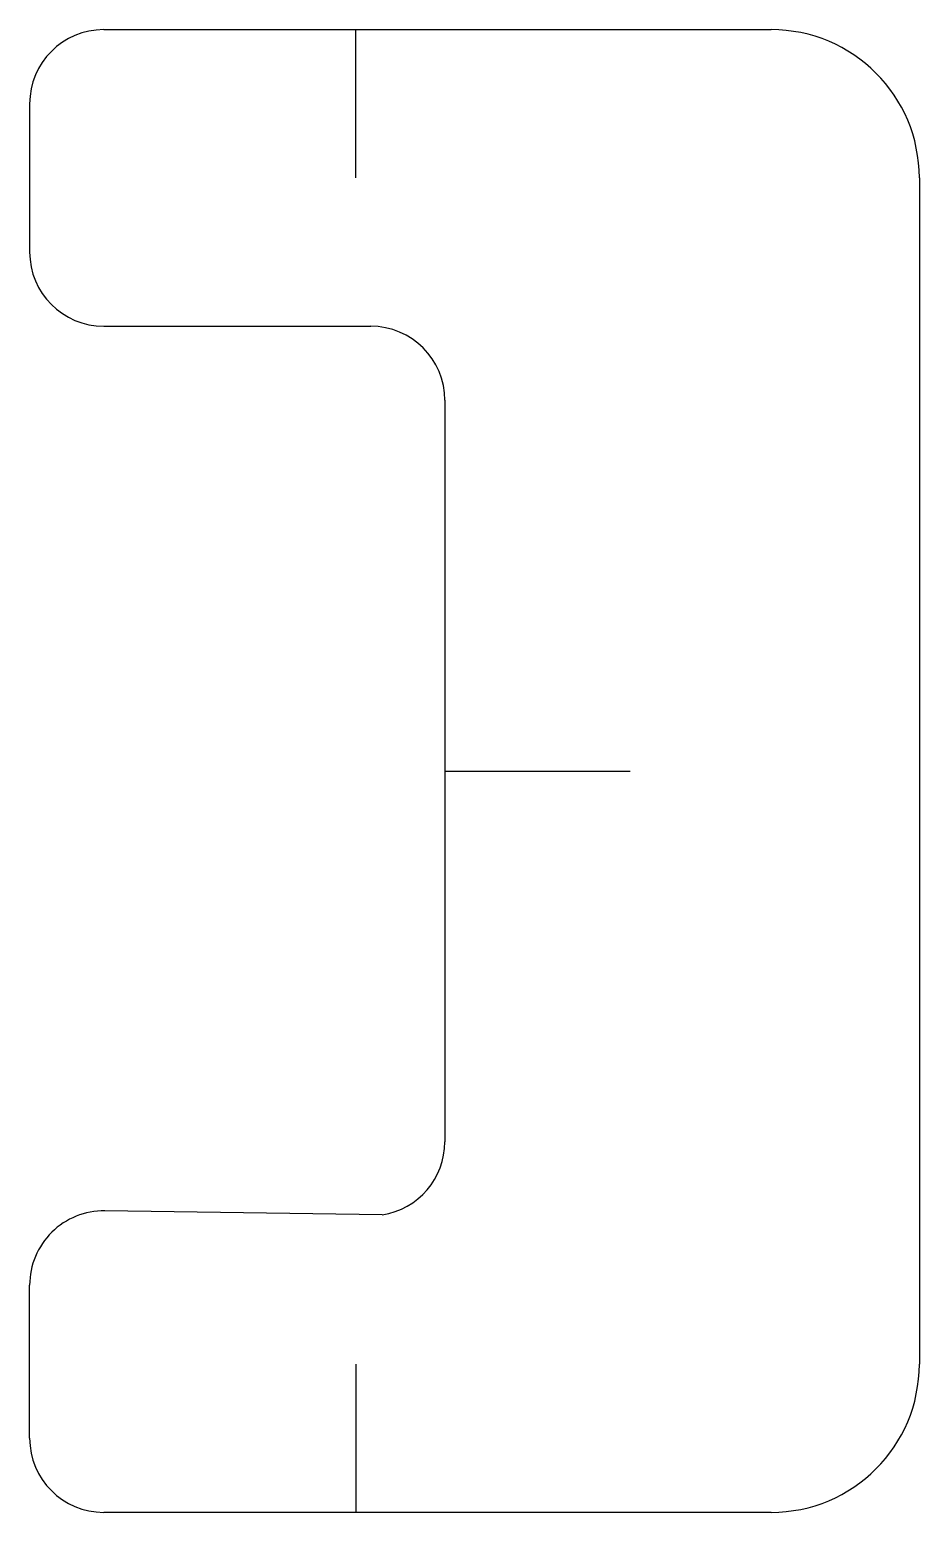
# Model space of a CAD drawing. Header units: millimetres. Extents: x -30 to 30, y -50 to 50.
import ezdxf

# ---------------------------------------------------------------- set-up
doc = ezdxf.new("R2010")
doc.units = ezdxf.units.MM
doc.header["$MEASUREMENT"] = 0
doc.layers.add('szalagkábel-F_Courtyard v2_BLACK', color=7, linetype='Continuous')

msp = doc.modelspace()

# ---------------------------------------------------------------- linework, layer by layer
at = {"layer": 'szalagkábel-F_Courtyard v2_BLACK'}
for p, q in [((-25, 50), (20, 50)), ((-8, 40), (-8, 50)), ((-30, 45), (-30, 35)), ((30, 40), (30, -40)), ((-25, 30), (-7, 30)), ((-2, 25), (-2, -25)), ((-2, 0), (10.5, 0)), ((-6.22, -29.94), (-24.93, -29.67)), ((-30, -45), (-30, -34.67)), ((-8, -40), (-8, -50)), ((20, -50), (-25, -50))]:
    msp.add_line(p, q, dxfattribs=at)
for centre, radius, start, end in [((-25, 45), 5, 90, 180), ((20, 40), 10, 0, 90), ((-25, 35), 5, 180, 270), ((-7, 25), 5, 0, 90), ((-7, -25), 5, 278.9802, 360), ((-25, -34.67), 5, 89.1678, 180), ((20, -40), 10, 270, 0), ((-25, -45), 5, 180, 270)]:
    msp.add_arc(centre, radius, start, end, dxfattribs=at)

doc.saveas('drawing.dxf')
